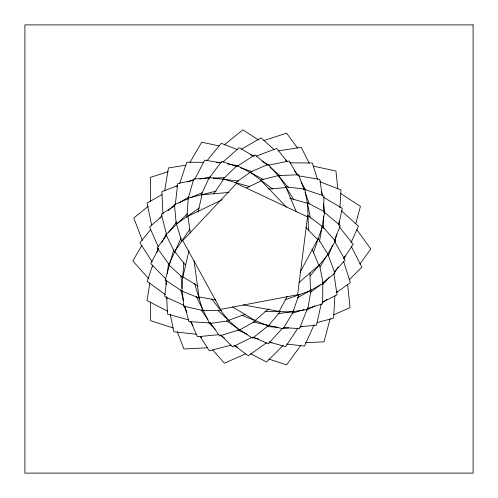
<?xml version="1.0" encoding="UTF-8"?>
<svg xmlns="http://www.w3.org/2000/svg" width="498" height="498" viewBox="0 0 498 498"><rect width="100%" height="100%" fill="white"/><g stroke="black" fill="none" stroke-linecap="round" stroke-linejoin="round"><path stroke-width="0.75" d="M322.853 282.876L322.604 303.836L307.783 308.455M323.501 228.545L323.65 216.126M323.7 212.241L323.893 195.944L303.307 188.979M334.886 295.8L333.598 318.21L317.126 322.53M338.964 224.704L339.144 221.61M339.941 207.703L340.962 189.931L320.046 181.782M183.787 262.378L181.795 291.044L199.798 298.302M186.906 217.445L188.25 198.073L216.126 191.114M166.562 280.405L164.701 296.553L183.706 305.243M167.359 273.489L168.511 263.492M175.333 204.286L177.724 183.525L193.654 180.301M149.848 282.951L146.997 300.587L167.733 311.231M152.444 266.847L152.693 265.316M164.701 190.939L168.417 167.932L186.071 165.193M311.138 289.649L307.696 309.476L277.809 313.752M319.486 241.605L324.652 211.868L306.861 202.462M321.198 303.942L316.504 325.188L300.263 326.763M334.942 241.723L336.623 234.141M338.634 225.034L342.319 208.338L323.563 197.314M189.028 250.494L182.872 276.876L198.104 286.082M198.005 212.055L202.051 194.724L229.043 192.427M330.23 318.596L323.993 341.796L305.417 342.749M355.796 223.565L360.428 206.353L340.296 193.249M169.463 264.948L165.243 279.913L182.698 291.573M169.88 263.448L173.678 249.984M188.02 199.1L193.716 178.894L209.253 178.284M152.6 265.21L147.234 281.395L165.336 294.71M156.746 252.704L158.208 248.29M179.672 183.557L186.744 162.224L203.794 162.329M299.086 294.256L293.005 311.91L264.998 311.406M313.292 253.071L322.424 226.59L307.521 215.348M307.764 307.739L299.479 328.63L283.238 327.603M328.338 255.86L332.62 245.053M334.332 240.727L340.333 225.6L324.217 212.248M314.089 324.771L304.515 346.048L286.73 344.106M343.769 258.817L345.046 255.978M351.109 242.501L358.448 226.192L341.174 210.511M181.16 238.007L168.754 264.724L182.947 277.921M201.086 195.116L209.247 177.537L238.492 181.085M158.65 248.57L150.794 263.654L165.965 279.092M161.869 242.401L166.513 233.487M194.718 179.33L204.722 160.132L220.726 162.815M287.209 296.322L279.148 311.356L243.273 304.901M300.033 272.406L317.618 239.6L305.816 227.287M141.762 245.545L132.81 260.977L148.865 278.88M190.024 162.329L201.702 142.198L219.151 145.945M293.87 310.839L283.188 328.761L253.04 321.913M319.99 267.021L326.713 255.742M327.503 254.41L335.422 241.138L322.187 226.017M297.655 328.487L285.696 346.627L269.237 342.095M334.395 272.773L338.235 266.94M343.788 258.518L353.188 244.269L339.15 226.683M189.931 229.086L174.773 251.484L185.692 265.502M213.748 193.89L223.702 179.174L249.685 186.669M300.748 345.438L286.643 364.847L268.976 359.108M359.892 264.027L370.811 249L356.705 229.59M166.5 235.454L157.225 247.904L169.787 265.639M168.816 232.342L176.703 221.759M208.699 178.807L221.685 161.377L237.129 166.6M150.664 229.553L139.882 242.738L152.014 261.624M159.976 218.174L161.937 215.777M207.025 160.661L221.237 143.287L237.826 149.749M280.187 311.624L268.217 325.904L241.567 315.159M310.123 275.917L328.082 254.49L317.786 238.032M282.316 328.481L268.179 343.869L253.395 337.109M322.636 284.588L329.446 277.174M334.158 272.045L345.151 260.074L334.886 241.872M283.069 345.525L266.542 361.953L250.65 353.792M336.505 292.407L337.607 291.311M349.173 279.814L361.841 267.221L351.327 246.423M187.628 213.549L165.971 234.57L174.835 252.635M222.625 179.591L237.06 165.573L263.753 179.678M161.819 216.219L149.605 227.044L158.296 246.989M168.212 210.554L175.775 203.856M222.886 162.111L239.171 147.682L253.233 155.955M268.54 308.86L255.076 320.507L232.554 306.899M298.981 282.534L318.882 265.316L311.972 248.913M148.255 206.315L133.788 218.006L142.372 240.441M224.193 144.949L242.875 129.847L258.462 139.994M269.001 325.213L252.517 338.21L239.588 329.576M310.509 292.482L320.282 284.775M322.723 282.852L334.93 273.221L327.665 253.532M266.623 342.692L248.359 355.796L234.004 345.232M322.667 302.485L327.074 299.323M336.517 292.55L350.368 282.609L343.552 261.195M199.374 207.915L176.429 223.969L181.876 241.829M235.075 182.947L250.376 172.246L272.736 189.109M175.103 205.531L161.352 214.246L166.55 234.521M179.031 203.041L188.848 196.816M237.291 166.108L254.97 154.903L267.501 165.286M161.9 194.625L147.047 203.122L151.647 225.196M176.074 186.513L177.425 185.742M241.555 149.058L261.133 137.859L274.373 149.879M256.09 320.756L239.158 330.18L218.149 310.646M297.418 297.767L323.165 283.449L319.436 264.426M251.963 337.271L232.591 346.925L220.67 334.793M306.619 310.036L314.923 305.903M322.53 302.105L337.059 294.866L333.865 273.464M222.17 199.735L187.958 216.269L190.273 233.17M246.603 187.92L261.263 180.836L286.493 207.137M245.769 353.779L224.486 363.204L212.571 349.92M333.728 314.829L350.038 307.602L347.654 284.451M188.667 198.478L174.462 204.566L176.28 224.579M190.087 197.868L202.163 192.695M249.044 172.601L268.223 164.377L288.585 187.64M177.182 185.854L161.931 191.587L162.952 214.072M187.354 182.031L193.89 179.573M256.358 156.092L276.695 148.448L287.346 161.794M245.128 314.306L228.42 320.357L211.806 299.024M285.08 299.833L310.509 290.62L309.912 272.86M168.119 171.661L150.452 177.4L150.452 201.397M263.822 140.567L286.643 133.153L297.561 148.18M240.347 329.477L219.593 335.945L210.175 322.642M292.22 313.304L304.079 309.607M231.035 345.139L209.322 350.841L200.121 336.517M299.908 327.055L302.155 326.464M260.579 180.002L278.656 175.489L293.895 199.847M199.723 179.075L210.343 176.927M268.764 165.118L289.245 160.979L297.231 175.134M278.17 150.888L301.197 147.308L309.258 163.251M229.541 320.656L209.621 323.507L196.318 296.41M219.058 334.644L197.401 336.748L190.883 321.789M281.706 328.562L288.666 327.889M268.378 189.084L286.113 187.578L296.335 211.831M207.137 347.803L183.918 348.998L177.276 331.624M213.138 178.128L224.791 177.668M277.616 175.589L298.595 174.761L303.973 189.346M216.194 162.404L221.616 162.435M289.817 162.84L312.29 162.977L317.463 179.224M221.436 310.621L202.767 310.285L194.594 283.499M210.523 322.99L188.867 321.621L184.826 305.853M266.99 326.57L277.822 327.261M196.28 334.233L173.858 331.786L170.21 314.275M268.951 342.163L272.045 342.5M285.441 186.781L304.676 189.109L310.341 218.018M227.592 163.966L238.262 165.753M298.489 175.844L319.834 179.423L322.231 195.477M215.802 299.958L199.007 296.939L194.064 260.828M313.205 166.133L335.957 171.013L337.787 188.761M204.056 310.783L183.706 306.158L182.305 290.77M188.437 319.834L167.49 314.07L166.718 297.013M252.779 337.557L258.761 339.206M289.774 198.229L307.59 203.365L308.492 230.393M173.273 328.014L150.452 320.6L150.452 302.025M240.802 167.845L251.832 171.573M250.805 154.803L254.416 156.21M237.907 330.031L247.058 334.214M234.066 345.282L237.521 347.05M261.942 161.078L268.64 165.012M226.658 320.936L238.293 328.711M220.894 335.59L224.642 338.341M269.891 167.266L280.038 175.669M285.317 159.808L287.041 161.377M208.755 322.66L215.254 329.278M200.663 336.636L201.696 337.793M294.611 170.889L297.997 175.134M201.198 309.974L207.927 319.479M190.497 321.54L193.006 325.443M301.035 181.876L305.598 189.968M183.438 304.689L186.85 312.526M305.05 192.265L309.358 203.937M321.459 191.78L322.866 196.206M180.786 290.085L183.476 300.593M166.562 296.764L167.035 299.049M323.488 203.887L324.852 213.063M180.905 275.375L182.094 288.46M165.946 279.957L166.151 284.613M307.534 216.898L297.617 294.748L220.514 309.376L182.778 240.565L236.556 183.413L307.534 216.898M473.1 24.9L24.9 24.9L24.9 473.1L473.1 473.1L473.1 24.9"/></g></svg>
